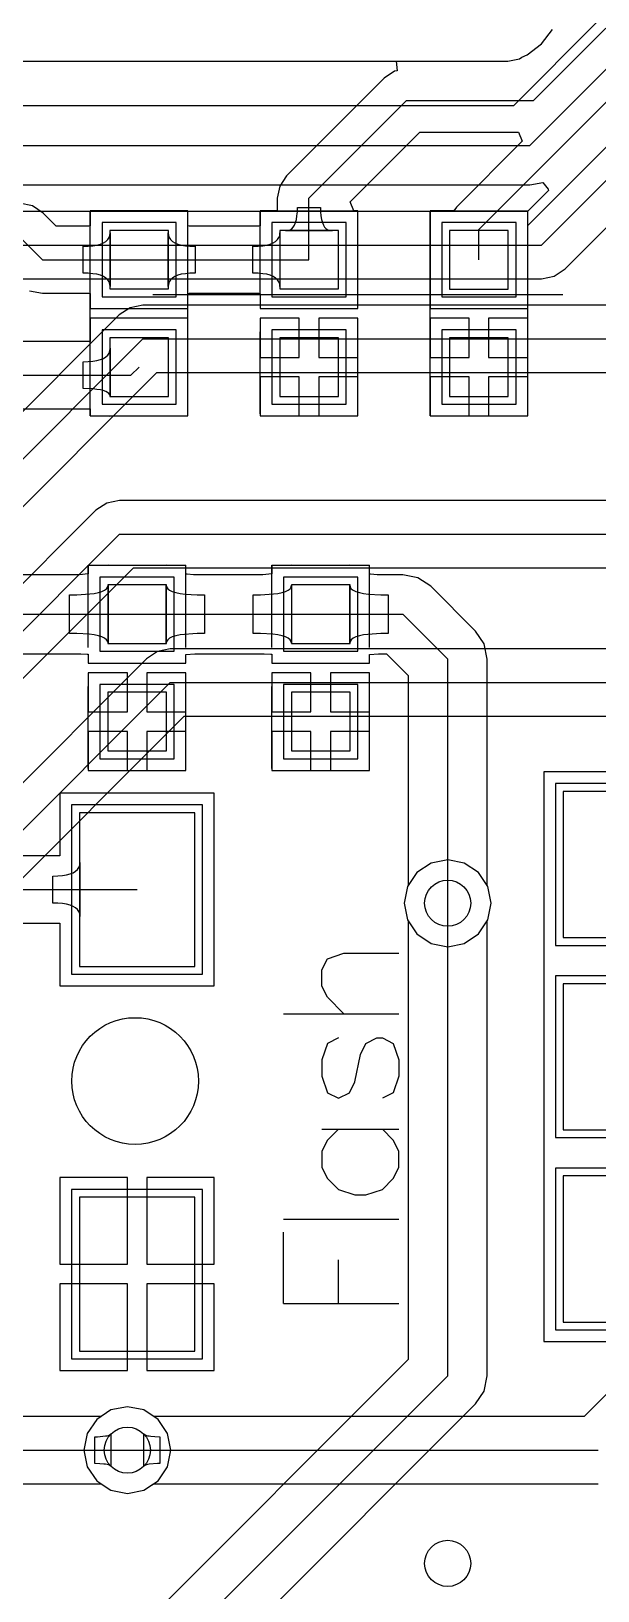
# Model space of a CAD drawing. Header units: millimetres. Extents: x 73 to 121, y 30 to 140.
# Drawn here: x 102.58 to 109.95, y 87.2 to 107.48 of the extents above; entities that cross this region are included whole.
import ezdxf

# ---------------------------------------------------------------- set-up
doc = ezdxf.new("R2010")
doc.units = ezdxf.units.MM
for name, color, linetype in [('BottomLayer', 5, 'Continuous'), ('BottomOverlay', 54, 'Continuous'), ('BottomSolder', 6, 'Continuous'), ('MultiLayer', 9, 'Continuous'), ('TopLayer', 1, 'Continuous'), ('TopOverlay', 2, 'Continuous'), ('TopPaste', 8, 'Continuous'), ('TopSolder', 216, 'Continuous')]:
    doc.layers.add(name, color=color, linetype=linetype)

# ---------------------------------------------------------------- blocks, each defined once
blk = doc.blocks.new('C0603_3')
at = {"layer": 'TopLayer'}
for p, q in [((-0.356, 0.559), (-0.356, -0.203)), ((0.406, 0.559), (-0.356, 0.559)), ((0.406, -0.203), (0.406, 0.559)), ((1.041, 0.559), (1.041, -0.203)), ((1.803, 0.559), (1.041, 0.559)), ((1.803, -0.203), (1.803, 0.559)), ((-0.356, -0.203), (0.406, -0.203)), ((1.041, -0.203), (1.803, -0.203))]:
    blk.add_line(p, q, dxfattribs=at)
at = {"layer": 'TopOverlay'}
for p, q in [((0.457, 0.813), (-0.61, 0.813)), ((-0.61, -0.457), (-0.61, 0.813)), ((2.032, 0.813), (0.965, 0.813)), ((2.057, -0.457), (2.057, 0.813)), ((0.457, -0.457), (-0.61, -0.457)), ((2.032, -0.457), (0.965, -0.457))]:
    blk.add_line(p, q, dxfattribs=at)
at = {"layer": 'TopPaste'}
for p, q in [((-0.356, 0.559), (-0.356, -0.203)), ((0.406, 0.559), (-0.356, 0.559)), ((0.406, -0.203), (0.406, 0.559)), ((1.041, 0.559), (1.041, -0.203)), ((1.803, 0.559), (1.041, 0.559)), ((1.803, -0.203), (1.803, 0.559)), ((-0.356, -0.203), (0.406, -0.203)), ((1.041, -0.203), (1.803, -0.203))]:
    blk.add_line(p, q, dxfattribs=at)
at = {"layer": 'TopSolder'}
for p, q in [((-0.457, 0.66), (-0.457, -0.305)), ((0.508, 0.66), (-0.457, 0.66)), ((0.508, -0.305), (0.508, 0.66)), ((0.94, 0.66), (0.94, -0.305)), ((1.905, 0.66), (0.94, 0.66)), ((1.905, -0.305), (1.905, 0.66)), ((-0.457, -0.305), (0.508, -0.305)), ((0.94, -0.305), (1.905, -0.305))]:
    blk.add_line(p, q, dxfattribs=at)
blk = doc.blocks.new('C0603_4')
at = {"layer": 'TopLayer'}
for p, q in [((-0.356, 0.559), (-0.356, -0.203)), ((0.406, 0.559), (-0.356, 0.559)), ((0.406, -0.203), (0.406, 0.559)), ((1.041, 0.559), (1.041, -0.203)), ((1.803, 0.559), (1.041, 0.559)), ((1.803, -0.203), (1.803, 0.559)), ((-0.356, -0.203), (0.406, -0.203)), ((1.041, -0.203), (1.803, -0.203))]:
    blk.add_line(p, q, dxfattribs=at)
at = {"layer": 'TopOverlay'}
for p, q in [((0.457, 0.813), (-0.61, 0.813)), ((-0.61, -0.457), (-0.61, 0.813)), ((2.032, 0.813), (0.965, 0.813)), ((2.057, -0.457), (2.057, 0.813)), ((0.457, -0.457), (-0.61, -0.457)), ((2.032, -0.457), (0.965, -0.457))]:
    blk.add_line(p, q, dxfattribs=at)
at = {"layer": 'TopPaste'}
for p, q in [((-0.356, 0.559), (-0.356, -0.203)), ((0.406, 0.559), (-0.356, 0.559)), ((0.406, -0.203), (0.406, 0.559)), ((1.041, 0.559), (1.041, -0.203)), ((1.803, 0.559), (1.041, 0.559)), ((1.803, -0.203), (1.803, 0.559)), ((-0.356, -0.203), (0.406, -0.203)), ((1.041, -0.203), (1.803, -0.203))]:
    blk.add_line(p, q, dxfattribs=at)
at = {"layer": 'TopSolder'}
for p, q in [((-0.457, 0.66), (-0.457, -0.305)), ((0.508, 0.66), (-0.457, 0.66)), ((0.508, -0.305), (0.508, 0.66)), ((0.94, 0.66), (0.94, -0.305)), ((1.905, 0.66), (0.94, 0.66)), ((1.905, -0.305), (1.905, 0.66)), ((-0.457, -0.305), (0.508, -0.305)), ((0.94, -0.305), (1.905, -0.305))]:
    blk.add_line(p, q, dxfattribs=at)
blk = doc.blocks.new('C0603_10')
at = {"layer": 'TopLayer'}
for p, q in [((-0.356, 0.559), (-0.356, -0.203)), ((0.406, 0.559), (-0.356, 0.559)), ((0.406, -0.203), (0.406, 0.559)), ((1.041, 0.559), (1.041, -0.203)), ((1.803, 0.559), (1.041, 0.559)), ((1.803, -0.203), (1.803, 0.559)), ((-0.356, -0.203), (0.406, -0.203)), ((1.041, -0.203), (1.803, -0.203))]:
    blk.add_line(p, q, dxfattribs=at)
at = {"layer": 'TopOverlay'}
for p, q in [((0.457, 0.813), (-0.61, 0.813)), ((-0.61, -0.457), (-0.61, 0.813)), ((2.032, 0.813), (0.965, 0.813)), ((2.057, -0.457), (2.057, 0.813)), ((0.457, -0.457), (-0.61, -0.457)), ((2.032, -0.457), (0.965, -0.457))]:
    blk.add_line(p, q, dxfattribs=at)
at = {"layer": 'TopPaste'}
for p, q in [((-0.356, 0.559), (-0.356, -0.203)), ((0.406, 0.559), (-0.356, 0.559)), ((0.406, -0.203), (0.406, 0.559)), ((1.041, 0.559), (1.041, -0.203)), ((1.803, 0.559), (1.041, 0.559)), ((1.803, -0.203), (1.803, 0.559)), ((-0.356, -0.203), (0.406, -0.203)), ((1.041, -0.203), (1.803, -0.203))]:
    blk.add_line(p, q, dxfattribs=at)
at = {"layer": 'TopSolder'}
for p, q in [((-0.457, 0.66), (-0.457, -0.305)), ((0.508, 0.66), (-0.457, 0.66)), ((0.508, -0.305), (0.508, 0.66)), ((0.94, 0.66), (0.94, -0.305)), ((1.905, 0.66), (0.94, 0.66)), ((1.905, -0.305), (1.905, 0.66)), ((-0.457, -0.305), (0.508, -0.305)), ((0.94, -0.305), (1.905, -0.305))]:
    blk.add_line(p, q, dxfattribs=at)
blk = doc.blocks.new('R0603_37')
at = {"layer": 'TopLayer'}
for p, q in [((-1.079, 0.381), (-1.079, -0.381)), ((-0.317, 0.381), (-1.079, 0.381)), ((-0.317, -0.381), (-0.317, 0.381)), ((0.317, 0.381), (0.317, -0.381)), ((1.079, 0.381), (0.317, 0.381)), ((1.079, -0.381), (1.079, 0.381)), ((-1.079, -0.381), (-0.317, -0.381)), ((0.317, -0.381), (1.079, -0.381))]:
    blk.add_line(p, q, dxfattribs=at)
at = {"layer": 'TopOverlay'}
for p, q in [((-1.333, 0.635), (1.333, 0.635)), ((-1.333, 0.635), (-1.333, -0.635)), ((1.333, 0.635), (1.333, -0.635)), ((-1.333, -0.635), (1.333, -0.635))]:
    blk.add_line(p, q, dxfattribs=at)
at = {"layer": 'TopPaste'}
for p, q in [((-1.079, 0.381), (-1.079, -0.381)), ((-0.317, 0.381), (-1.079, 0.381)), ((-0.317, -0.381), (-0.317, 0.381)), ((0.317, 0.381), (0.317, -0.381)), ((1.079, 0.381), (0.317, 0.381)), ((1.079, -0.381), (1.079, 0.381)), ((-1.079, -0.381), (-0.317, -0.381)), ((0.317, -0.381), (1.079, -0.381))]:
    blk.add_line(p, q, dxfattribs=at)
at = {"layer": 'TopSolder'}
for p, q in [((-1.181, 0.483), (-1.181, -0.483)), ((-0.216, 0.483), (-1.181, 0.483)), ((-0.216, -0.483), (-0.216, 0.483)), ((0.216, 0.483), (0.216, -0.483)), ((1.181, 0.483), (0.216, 0.483)), ((1.181, -0.483), (1.181, 0.483)), ((-1.181, -0.483), (-0.216, -0.483)), ((0.216, -0.483), (1.181, -0.483))]:
    blk.add_line(p, q, dxfattribs=at)
blk = doc.blocks.new('R0603_45')
at = {"layer": 'TopLayer'}
for p, q in [((-1.0795, 0.381), (-1.0795, -0.381)), ((-0.3175, 0.381), (-1.0795, 0.381)), ((-0.3175, -0.381), (-0.3175, 0.381)), ((0.3175, 0.381), (0.3175, -0.381)), ((1.0795, 0.381), (0.3175, 0.381)), ((1.0795, -0.381), (1.0795, 0.381)), ((-1.0795, -0.381), (-0.3175, -0.381)), ((0.3175, -0.381), (1.0795, -0.381))]:
    blk.add_line(p, q, dxfattribs=at)
at = {"layer": 'TopOverlay'}
for p, q in [((-1.3335, 0.635), (1.3335, 0.635)), ((-1.3335, 0.635), (-1.3335, -0.635)), ((1.3335, 0.635), (1.3335, -0.635)), ((-1.3335, -0.635), (1.3335, -0.635))]:
    blk.add_line(p, q, dxfattribs=at)
at = {"layer": 'TopPaste'}
for p, q in [((-1.0795, 0.381), (-1.0795, -0.381)), ((-0.3175, 0.381), (-1.0795, 0.381)), ((-0.3175, -0.381), (-0.3175, 0.381)), ((0.3175, 0.381), (0.3175, -0.381)), ((1.0795, 0.381), (0.3175, 0.381)), ((1.0795, -0.381), (1.0795, 0.381)), ((-1.0795, -0.381), (-0.3175, -0.381)), ((0.3175, -0.381), (1.0795, -0.381))]:
    blk.add_line(p, q, dxfattribs=at)
at = {"layer": 'TopSolder'}
for p, q in [((-1.1811, 0.4826), (-1.1811, -0.4826)), ((-0.2159, 0.4826), (-1.1811, 0.4826)), ((-0.2159, -0.4826), (-0.2159, 0.4826)), ((0.2159, 0.4826), (0.2159, -0.4826)), ((1.1811, 0.4826), (0.2159, 0.4826)), ((1.1811, -0.4826), (1.1811, 0.4826)), ((-1.1811, -0.4826), (-0.2159, -0.4826)), ((0.2159, -0.4826), (1.1811, -0.4826))]:
    blk.add_line(p, q, dxfattribs=at)
blk = doc.blocks.new('PL3_64')
at = {"layer": 'BottomLayer'}
for centre in [(0, 0), (5, 0)]:
    blk.add_circle(centre, 0.6, dxfattribs=at)
at = {"layer": 'BottomSolder'}
for centre in [(0, 0), (5, 0)]:
    blk.add_circle(centre, 0.702, dxfattribs=at)
at = {"layer": 'MultiLayer'}
for centre in [(0, 0), (5, 0)]:
    blk.add_circle(centre, 0.6, dxfattribs=at)
at = {"layer": 'TopLayer'}
for p, q in [((-3.9, 1.95), (-3.9, -0.05)), ((-1.9, 1.95), (-3.9, 1.95)), ((-1.9, -0.05), (-1.9, 1.95)), ((6.9, 1.95), (6.9, -0.05)), ((8.9, 1.95), (6.9, 1.95)), ((8.9, -0.05), (8.9, 1.95)), ((-3.9, -0.05), (-1.9, -0.05)), ((6.9, -0.05), (8.9, -0.05)), ((-0.95, -2.55), (-0.95, -5.05)), ((0.95, -2.55), (-0.95, -2.55)), ((0.95, -5.05), (0.95, -2.55)), ((1.55, -2.55), (1.55, -5.05)), ((3.45, -2.55), (1.55, -2.55)), ((3.45, -5.05), (3.45, -2.55)), ((4.05, -2.55), (4.05, -5.05)), ((5.95, -2.55), (4.05, -2.55)), ((5.95, -5.05), (5.95, -2.55)), ((-0.95, -5.05), (0.95, -5.05)), ((1.55, -5.05), (3.45, -5.05)), ((4.05, -5.05), (5.95, -5.05))]:
    blk.add_line(p, q, dxfattribs=at)
for centre in [(0, 0), (5, 0)]:
    blk.add_circle(centre, 0.6, dxfattribs=at)
at = {"layer": 'TopPaste'}
for p, q in [((-3.9, 1.95), (-3.9, -0.05)), ((-1.9, 1.95), (-3.9, 1.95)), ((-1.9, -0.05), (-1.9, 1.95)), ((6.9, 1.95), (6.9, -0.05)), ((8.9, 1.95), (6.9, 1.95)), ((8.9, -0.05), (8.9, 1.95)), ((-3.9, -0.05), (-1.9, -0.05)), ((6.9, -0.05), (8.9, -0.05)), ((-0.95, -2.55), (-0.95, -5.05)), ((0.95, -2.55), (-0.95, -2.55)), ((0.95, -5.05), (0.95, -2.55)), ((1.55, -2.55), (1.55, -5.05)), ((3.45, -2.55), (1.55, -2.55)), ((3.45, -5.05), (3.45, -2.55)), ((4.05, -2.55), (4.05, -5.05)), ((5.95, -2.55), (4.05, -2.55)), ((5.95, -5.05), (5.95, -2.55)), ((-0.95, -5.05), (0.95, -5.05)), ((1.55, -5.05), (3.45, -5.05)), ((4.05, -5.05), (5.95, -5.05))]:
    blk.add_line(p, q, dxfattribs=at)
at = {"layer": 'TopSolder'}
for p, q in [((-4.002, 2.052), (-4.002, -0.152)), ((-1.798, 2.052), (-4.002, 2.052)), ((-1.798, -0.152), (-1.798, 2.052)), ((6.798, 2.052), (6.798, -0.152)), ((9.002, 2.052), (6.798, 2.052)), ((9.002, -0.152), (9.002, 2.052)), ((-4.002, -0.152), (-1.798, -0.152)), ((6.798, -0.152), (9.002, -0.152)), ((-1.052, -2.448), (-1.052, -5.152)), ((1.052, -2.448), (-1.052, -2.448)), ((1.052, -5.152), (1.052, -2.448)), ((1.448, -2.448), (1.448, -5.152)), ((3.552, -2.448), (1.448, -2.448)), ((3.552, -5.152), (3.552, -2.448)), ((3.948, -2.448), (3.948, -5.152)), ((6.052, -2.448), (3.948, -2.448)), ((6.052, -5.152), (6.052, -2.448)), ((-1.052, -5.152), (1.052, -5.152)), ((1.448, -5.152), (3.552, -5.152)), ((3.948, -5.152), (6.052, -5.152))]:
    blk.add_line(p, q, dxfattribs=at)
for centre in [(0, 0), (5, 0)]:
    blk.add_circle(centre, 0.702, dxfattribs=at)
blk = doc.blocks.new('18650____________B_71')
at = {"layer": 'BottomOverlay'}
blk.add_line((22.329, 34.379), (22.329, 29.048), dxfattribs=at)
blk = doc.blocks.new('_______74')
at = {"layer": 'TopLayer'}
for p, q in [((-0.699, 3.438), (-0.699, 1.438)), ((0.801, 3.438), (-0.699, 3.438)), ((0.801, 1.438), (0.801, 3.438)), ((-0.699, 1.438), (0.801, 1.438)), ((-0.699, -1.562), (-0.699, -3.562)), ((0.801, -1.562), (-0.699, -1.562)), ((0.801, -3.562), (0.801, -1.562)), ((-0.699, -3.562), (0.801, -3.562))]:
    blk.add_line(p, q, dxfattribs=at)
at = {"layer": 'TopOverlay'}
blk.add_circle((0.025, -0.051), 0.824, dxfattribs=at)
at = {"layer": 'TopPaste'}
for p, q in [((-0.699, 3.438), (-0.699, 1.438)), ((0.801, 3.438), (-0.699, 3.438)), ((0.801, 1.438), (0.801, 3.438)), ((-0.699, 1.438), (0.801, 1.438)), ((-0.699, -1.562), (-0.699, -3.562)), ((0.801, -1.562), (-0.699, -1.562)), ((0.801, -3.562), (0.801, -1.562)), ((-0.699, -3.562), (0.801, -3.562))]:
    blk.add_line(p, q, dxfattribs=at)
at = {"layer": 'TopSolder'}
for p, q in [((-0.801, 3.54), (-0.801, 1.337)), ((0.902, 3.54), (-0.801, 3.54)), ((0.902, 1.337), (0.902, 3.54)), ((-0.801, 1.337), (0.902, 1.337)), ((-0.801, -1.46), (-0.801, -3.663)), ((0.902, -1.46), (-0.801, -1.46)), ((0.902, -3.663), (0.902, -1.46)), ((-0.801, -3.663), (0.902, -3.663))]:
    blk.add_line(p, q, dxfattribs=at)

msp = doc.modelspace()

# ---------------------------------------------------------------- linework, layer by layer
at = {"layer": 'BottomLayer'}
for p, q in [((109.951, 107.604), (108.855, 106.508)), ((109.22, 107.315), (109.363, 107.501)), ((109.034, 107.172), (109.22, 107.315)), ((109.068, 105.994), (110.465, 107.391)), ((85.744, 107.092), (108.785, 107.092)), ((108.785, 107.092), (108.934, 107.122)), ((108.934, 107.122), (108.965, 107.143)), ((108.965, 107.143), (109.034, 107.172)), ((109.22, 104.699), (111.76, 107.239)), ((109.529, 104.39), (112.069, 106.93)), ((108.855, 106.508), (94.488, 106.508)), ((94.259, 105.994), (109.068, 105.994)), ((94.488, 105.48), (109.068, 105.48)), ((109.068, 105.48), (109.237, 105.514)), ((109.237, 105.514), (109.306, 105.424)), ((109.312, 105.409), (109.039, 105.136)), ((109.306, 105.424), (109.312, 105.409)), ((109.039, 105.136), (98.755, 105.136)), ((98.755, 104.699), (109.22, 104.699)), ((98.936, 104.261), (109.22, 104.261)), ((109.22, 104.261), (109.387, 104.295)), ((109.387, 104.295), (109.529, 104.39)), ((103.871, 103.884), (103.729, 103.789)), ((104.038, 103.917), (103.871, 103.884)), ((110.08, 103.917), (104.038, 103.917)), ((103.729, 103.789), (90.751, 90.811)), ((90.932, 90.373), (104.038, 103.48)), ((104.038, 103.48), (110.261, 103.48)), ((91.241, 90.064), (104.22, 103.042)), ((104.22, 103.042), (110.261, 103.042)), ((103.424, 101.249), (86.076, 83.901)), ((103.566, 101.344), (103.424, 101.249)), ((103.734, 101.377), (103.566, 101.344)), ((111.227, 101.377), (103.734, 101.377)), ((86.385, 83.591), (103.734, 100.94)), ((103.734, 100.94), (111.227, 100.94)), ((86.823, 83.41), (103.915, 100.502)), ((103.915, 100.502), (111.045, 100.502)), ((104.227, 99.413), (104.085, 99.318)), ((104.394, 99.447), (104.227, 99.413)), ((110.357, 99.447), (104.394, 99.447)), ((104.085, 99.318), (88.032, 83.266)), ((88.341, 82.956), (104.394, 99.009)), ((104.394, 99.009), (110.719, 99.009)), ((88.779, 82.775), (104.575, 98.572)), ((104.575, 98.572), (110.375, 98.572)), ((107.785, 96.661), (107.601, 96.538)), ((108.001, 96.704), (107.785, 96.661)), ((108.217, 96.661), (108.001, 96.704)), ((108.4, 96.538), (108.217, 96.661)), ((107.479, 96.355), (107.436, 96.139)), ((107.601, 96.538), (107.479, 96.355)), ((108.523, 96.355), (108.4, 96.538)), ((108.566, 96.139), (108.523, 96.355)), ((107.436, 96.139), (107.479, 95.923)), ((108.001, 89.992), (108.001, 96.139)), ((108.523, 95.923), (108.566, 96.139)), ((107.479, 95.923), (107.487, 95.911)), ((107.487, 95.911), (107.487, 90.205)), ((108.515, 95.911), (108.523, 95.923)), ((108.515, 89.992), (108.515, 95.911)), ((107.487, 90.205), (102.786, 85.504)), ((103.149, 85.141), (108.001, 89.992)), ((108.476, 89.796), (108.515, 89.992)), ((108.364, 89.629), (108.476, 89.796)), ((103.474, 89.464), (95.961, 89.464)), ((103.495, 89.466), (103.474, 89.464)), ((103.619, 89.549), (103.495, 89.466)), ((103.835, 89.592), (103.619, 89.549)), ((103.663, 84.928), (108.364, 89.629)), ((104.051, 89.549), (103.835, 89.592)), ((104.235, 89.426), (104.051, 89.549)), ((104.357, 89.243), (104.235, 89.426)), ((104.4, 89.027), (104.357, 89.243)), ((103.412, 88.852), (103.412, 89.202)), ((103.412, 89.202), (103.445, 89.202)), ((103.445, 89.202), (103.551, 89.211)), ((103.551, 89.211), (103.571, 89.215)), ((103.571, 89.215), (103.588, 89.219)), ((103.588, 89.219), (103.602, 89.224)), ((103.602, 89.224), (103.613, 89.23)), ((103.613, 89.23), (103.621, 89.237)), ((103.621, 89.237), (103.621, 88.817)), ((95.961, 89.027), (103.835, 89.027)), ((103.476, 88.851), (103.412, 88.852)), ((103.529, 88.846), (103.476, 88.851)), ((103.551, 88.843), (103.529, 88.846)), ((103.571, 88.839), (103.551, 88.843)), ((103.588, 88.835), (103.571, 88.839)), ((104.357, 88.811), (104.4, 89.027)), ((103.602, 88.83), (103.588, 88.835)), ((103.613, 88.824), (103.602, 88.83)), ((103.621, 88.817), (103.613, 88.824)), ((104.235, 88.628), (104.357, 88.811)), ((96.142, 88.59), (103.491, 88.59)), ((103.491, 88.59), (103.493, 88.589)), ((103.493, 88.589), (103.619, 88.505)), ((103.619, 88.505), (103.835, 88.462)), ((103.835, 88.462), (104.051, 88.505)), ((104.051, 88.505), (104.235, 88.628))]:
    msp.add_line(p, q, dxfattribs=at)
for centre in [(108.001, 96.139), (103.835, 89.027), (108.001, 87.554)]:
    msp.add_circle(centre, 0.3, dxfattribs=at)
at = {"layer": 'MultiLayer'}
for centre in [(108.001, 96.139), (103.835, 89.027), (108.001, 87.554)]:
    msp.add_circle(centre, 0.3, dxfattribs=at)
at = {"layer": 'TopLayer'}
for p, q in [((109.118, 106.578), (110.058, 107.518)), ((108.407, 104.902), (110.922, 107.417)), ((85.744, 107.092), (107.329, 107.092)), ((107.329, 107.092), (107.342, 106.965)), ((109.042, 104.954), (111.196, 107.108)), ((107.31, 106.959), (107.176, 106.87)), ((107.342, 106.965), (107.31, 106.959)), ((107.176, 106.87), (105.906, 105.6)), ((106.197, 105.308), (107.467, 106.578)), ((107.467, 106.578), (109.118, 106.578)), ((106.732, 105.261), (107.638, 106.166)), ((107.638, 106.166), (108.923, 106.166)), ((108.923, 106.166), (108.972, 106.049)), ((108.972, 106.049), (108.116, 105.193)), ((105.906, 105.6), (105.817, 105.466)), ((105.817, 105.466), (105.785, 105.308)), ((105.785, 105.308), (105.785, 105.143)), ((106.197, 104.508), (106.197, 105.308)), ((102.6, 105.21), (102.432, 105.244)), ((102.742, 105.115), (102.6, 105.21)), ((102.911, 104.946), (102.742, 105.115)), ((104.623, 105.143), (103.353, 105.143)), ((103.353, 105.143), (103.353, 104.947)), ((104.623, 104.947), (104.623, 105.143)), ((105.785, 105.143), (105.562, 105.143)), ((105.562, 105.143), (105.562, 104.947)), ((106.034, 105.032), (106.041, 105.077)), ((106.041, 105.077), (106.046, 105.129)), ((106.046, 105.129), (106.047, 105.186)), ((106.047, 105.186), (106.347, 105.186)), ((106.347, 105.186), (106.349, 105.129)), ((106.349, 105.129), (106.353, 105.077)), ((106.353, 105.077), (106.361, 105.032)), ((106.781, 105.143), (106.732, 105.261)), ((106.832, 105.143), (106.781, 105.143)), ((106.832, 103.873), (106.832, 105.143)), ((108.083, 105.143), (107.772, 105.143)), ((107.772, 105.143), (107.772, 103.873)), ((108.116, 105.193), (108.083, 105.143)), ((103.335, 104.946), (102.911, 104.946)), ((103.353, 104.947), (103.335, 104.946)), ((104.641, 104.946), (104.623, 104.947)), ((105.544, 104.946), (104.641, 104.946)), ((105.562, 104.947), (105.544, 104.946)), ((105.897, 104.883), (105.926, 104.886)), ((106.497, 104.883), (105.897, 104.883)), ((105.926, 104.886), (105.951, 104.895)), ((105.951, 104.895), (105.974, 104.91)), ((105.974, 104.91), (105.993, 104.932)), ((105.993, 104.932), (106.01, 104.959)), ((106.01, 104.959), (106.023, 104.992)), ((106.023, 104.992), (106.034, 105.032)), ((106.361, 105.032), (106.371, 104.992)), ((106.371, 104.992), (106.385, 104.959)), ((106.385, 104.959), (106.401, 104.932)), ((106.401, 104.932), (106.421, 104.91)), ((106.421, 104.91), (106.443, 104.895)), ((106.443, 104.895), (106.469, 104.886)), ((106.469, 104.886), (106.497, 104.883)), ((108.407, 104.508), (108.407, 104.902)), ((109.042, 103.873), (109.042, 104.954)), ((102.432, 104.806), (102.73, 104.508)), ((103.26, 104.683), (103.327, 104.685)), ((103.26, 104.333), (103.26, 104.683)), ((103.327, 104.685), (103.387, 104.69)), ((103.387, 104.69), (103.44, 104.699)), ((103.44, 104.699), (103.486, 104.711)), ((103.486, 104.711), (103.524, 104.727)), ((103.524, 104.727), (103.556, 104.746)), ((103.556, 104.746), (103.581, 104.769)), ((103.581, 104.769), (103.599, 104.795)), ((103.599, 104.795), (103.609, 104.825)), ((103.609, 104.825), (103.613, 104.858)), ((103.613, 104.858), (103.613, 104.158)), ((104.366, 104.158), (104.366, 104.858)), ((104.366, 104.858), (104.369, 104.825)), ((104.369, 104.825), (104.38, 104.795)), ((104.38, 104.795), (104.397, 104.769)), ((104.397, 104.769), (104.422, 104.746)), ((104.422, 104.746), (104.453, 104.727)), ((104.453, 104.727), (104.492, 104.711)), ((104.492, 104.711), (104.537, 104.699)), ((104.537, 104.699), (104.59, 104.69)), ((104.59, 104.69), (104.649, 104.685)), ((104.649, 104.685), (104.716, 104.683)), ((104.716, 104.683), (104.716, 104.333)), ((105.469, 104.683), (105.536, 104.685)), ((105.469, 104.333), (105.469, 104.683)), ((105.536, 104.685), (105.595, 104.69)), ((105.595, 104.69), (105.648, 104.699)), ((105.648, 104.699), (105.693, 104.711)), ((105.693, 104.711), (105.732, 104.727)), ((105.732, 104.727), (105.763, 104.746)), ((105.763, 104.746), (105.788, 104.769)), ((105.788, 104.769), (105.805, 104.795)), ((105.805, 104.795), (105.816, 104.825)), ((105.816, 104.825), (105.819, 104.858)), ((105.819, 104.858), (105.819, 104.158)), ((102.73, 104.508), (106.197, 104.508)), ((103.327, 104.332), (103.26, 104.333)), ((103.387, 104.326), (103.327, 104.332)), ((103.44, 104.318), (103.387, 104.326)), ((103.486, 104.305), (103.44, 104.318)), ((103.524, 104.29), (103.486, 104.305)), ((103.556, 104.27), (103.524, 104.29)), ((103.581, 104.248), (103.556, 104.27)), ((104.422, 104.27), (104.397, 104.248)), ((104.453, 104.29), (104.422, 104.27)), ((104.492, 104.305), (104.453, 104.29)), ((104.537, 104.318), (104.492, 104.305)), ((104.59, 104.326), (104.537, 104.318)), ((104.649, 104.332), (104.59, 104.326)), ((104.716, 104.333), (104.649, 104.332)), ((105.536, 104.332), (105.469, 104.333)), ((105.595, 104.326), (105.536, 104.332)), ((105.648, 104.318), (105.595, 104.326)), ((105.693, 104.305), (105.648, 104.318)), ((105.732, 104.29), (105.693, 104.305)), ((105.763, 104.27), (105.732, 104.29)), ((105.788, 104.248), (105.763, 104.27)), ((102.563, 104.104), (102.73, 104.071)), ((102.73, 104.071), (103.335, 104.071)), ((103.335, 104.071), (103.353, 104.069)), ((103.353, 104.069), (103.353, 103.873)), ((103.599, 104.221), (103.581, 104.248)), ((103.609, 104.192), (103.599, 104.221)), ((103.613, 104.158), (103.609, 104.192)), ((104.369, 104.192), (104.366, 104.158)), ((104.38, 104.221), (104.369, 104.192)), ((104.397, 104.248), (104.38, 104.221)), ((104.623, 104.069), (104.641, 104.071)), ((104.623, 103.873), (104.623, 104.069)), ((104.641, 104.071), (105.544, 104.071)), ((105.544, 104.071), (105.562, 104.069)), ((105.562, 104.069), (105.562, 103.873)), ((105.805, 104.221), (105.788, 104.248)), ((105.816, 104.192), (105.805, 104.221)), ((105.819, 104.158), (105.816, 104.192)), ((103.353, 103.873), (104.623, 103.873)), ((105.562, 103.873), (106.832, 103.873)), ((107.772, 103.873), (109.042, 103.873)), ((104.623, 103.746), (103.353, 103.746)), ((103.353, 103.746), (103.353, 103.445)), ((104.623, 102.476), (104.623, 103.746)), ((106.07, 103.746), (105.562, 103.746)), ((105.562, 103.746), (105.562, 103.238)), ((106.07, 103.238), (106.07, 103.746)), ((106.832, 103.746), (106.324, 103.746)), ((106.324, 103.746), (106.324, 103.238)), ((106.832, 103.238), (106.832, 103.746)), ((108.28, 103.746), (107.772, 103.746)), ((107.772, 103.746), (107.772, 103.238)), ((108.28, 103.238), (108.28, 103.746)), ((109.042, 103.746), (108.534, 103.746)), ((108.534, 103.746), (108.534, 103.238)), ((109.042, 103.238), (109.042, 103.746)), ((103.334, 103.444), (102.169, 103.444)), ((103.353, 103.445), (103.334, 103.444)), ((103.524, 103.225), (103.556, 103.244)), ((103.556, 103.244), (103.581, 103.267)), ((103.581, 103.267), (103.598, 103.293)), ((103.598, 103.293), (103.609, 103.323)), ((103.609, 103.323), (103.613, 103.356)), ((103.613, 103.356), (103.61, 102.733)), ((105.562, 103.238), (106.07, 103.238)), ((106.324, 103.238), (106.832, 103.238)), ((107.772, 103.238), (108.28, 103.238)), ((108.534, 103.238), (109.042, 103.238)), ((103.26, 103.181), (103.327, 103.183)), ((103.26, 102.831), (103.26, 103.181)), ((103.327, 103.183), (103.386, 103.188)), ((103.386, 103.188), (103.439, 103.197)), ((103.439, 103.197), (103.485, 103.209)), ((103.485, 103.209), (103.524, 103.225)), ((103.882, 103.006), (103.988, 103.111)), ((101.089, 103.006), (103.882, 103.006)), ((103.386, 102.827), (103.26, 102.831)), ((106.07, 102.984), (105.562, 102.984)), ((105.562, 102.984), (105.562, 102.476)), ((106.07, 102.476), (106.07, 102.984)), ((106.832, 102.984), (106.324, 102.984)), ((106.324, 102.984), (106.324, 102.476)), ((106.832, 102.476), (106.832, 102.984)), ((108.28, 102.984), (107.772, 102.984)), ((107.772, 102.984), (107.772, 102.476)), ((108.28, 102.476), (108.28, 102.984)), ((109.042, 102.984), (108.534, 102.984)), ((108.534, 102.984), (108.534, 102.476)), ((109.042, 102.476), (109.042, 102.984)), ((103.438, 102.822), (103.386, 102.827)), ((103.484, 102.816), (103.438, 102.822)), ((103.522, 102.807), (103.484, 102.816)), ((103.554, 102.796), (103.522, 102.807)), ((103.578, 102.783), (103.554, 102.796)), ((103.596, 102.769), (103.578, 102.783)), ((103.606, 102.752), (103.596, 102.769)), ((103.61, 102.733), (103.606, 102.752)), ((102.061, 102.569), (103.353, 102.569)), ((103.353, 102.569), (103.353, 102.476)), ((103.353, 102.476), (103.599, 102.476)), ((103.599, 102.476), (103.608, 102.474)), ((103.608, 102.474), (103.618, 102.476)), ((103.618, 102.476), (104.623, 102.476)), ((105.562, 102.476), (106.07, 102.476)), ((106.324, 102.476), (106.832, 102.476)), ((107.772, 102.476), (108.28, 102.476)), ((108.534, 102.476), (109.042, 102.476)), ((103.211, 100.412), (102.309, 100.412)), ((103.327, 100.422), (103.211, 100.412)), ((103.575, 100.533), (103.327, 100.533)), ((103.327, 100.533), (103.327, 100.422)), ((103.584, 100.535), (103.575, 100.533)), ((103.594, 100.533), (103.584, 100.535)), ((104.33, 100.533), (103.594, 100.533)), ((104.34, 100.535), (104.33, 100.533)), ((104.35, 100.533), (104.34, 100.535)), ((104.597, 100.533), (104.35, 100.533)), ((104.597, 100.419), (104.597, 100.533)), ((104.611, 100.418), (104.597, 100.419)), ((104.697, 100.412), (104.611, 100.418)), ((105.598, 100.412), (104.697, 100.412)), ((105.715, 100.422), (105.598, 100.412)), ((105.962, 100.533), (105.715, 100.533)), ((105.715, 100.533), (105.715, 100.422)), ((105.972, 100.535), (105.962, 100.533)), ((105.982, 100.533), (105.972, 100.535)), ((106.718, 100.533), (105.982, 100.533)), ((106.728, 100.535), (106.718, 100.533)), ((106.737, 100.533), (106.728, 100.535)), ((106.985, 100.533), (106.737, 100.533)), ((106.985, 100.419), (106.985, 100.533)), ((106.999, 100.418), (106.985, 100.419)), ((107.084, 100.412), (106.999, 100.418)), ((107.417, 100.412), (107.084, 100.412)), ((107.613, 100.373), (107.417, 100.412)), ((103.459, 100.18), (103.504, 100.194)), ((103.504, 100.194), (103.539, 100.211)), ((103.539, 100.211), (103.564, 100.23)), ((103.564, 100.23), (103.579, 100.252)), ((103.579, 100.252), (103.584, 100.276)), ((103.584, 100.276), (103.584, 99.52)), ((104.34, 99.52), (104.34, 100.276)), ((104.34, 100.276), (104.345, 100.252)), ((104.345, 100.252), (104.36, 100.23)), ((104.36, 100.23), (104.385, 100.211)), ((104.385, 100.211), (104.42, 100.194)), ((104.42, 100.194), (104.465, 100.18)), ((105.847, 100.18), (105.892, 100.194)), ((105.892, 100.194), (105.927, 100.211)), ((105.927, 100.211), (105.952, 100.23)), ((105.952, 100.23), (105.967, 100.252)), ((105.967, 100.252), (105.972, 100.276)), ((105.972, 100.276), (105.972, 99.52)), ((106.728, 99.52), (106.728, 100.276)), ((106.728, 100.276), (106.733, 100.252)), ((106.733, 100.252), (106.748, 100.23)), ((106.748, 100.23), (106.773, 100.211)), ((106.773, 100.211), (106.808, 100.194)), ((106.808, 100.194), (106.853, 100.18)), ((107.78, 100.262), (107.613, 100.373)), ((108.364, 99.677), (107.78, 100.262)), ((103.084, 100.148), (103.179, 100.149)), ((103.084, 99.648), (103.084, 100.148)), ((103.179, 100.149), (103.404, 100.169)), ((103.404, 100.169), (103.459, 100.18)), ((104.465, 100.18), (104.52, 100.169)), ((104.52, 100.169), (104.585, 100.16)), ((104.585, 100.16), (104.745, 100.149)), ((104.745, 100.149), (104.84, 100.148)), ((104.84, 100.148), (104.84, 99.648)), ((105.472, 100.148), (105.567, 100.149)), ((105.472, 99.648), (105.472, 100.148)), ((105.567, 100.149), (105.792, 100.169)), ((105.792, 100.169), (105.847, 100.18)), ((106.853, 100.18), (106.908, 100.169)), ((106.908, 100.169), (106.973, 100.16)), ((106.973, 100.16), (107.133, 100.149)), ((107.133, 100.149), (107.228, 100.148)), ((107.228, 100.148), (107.228, 99.648)), ((101.575, 99.898), (103.962, 99.898)), ((103.962, 99.898), (106.35, 99.898)), ((106.35, 99.898), (107.417, 99.898)), ((107.417, 99.898), (108.001, 99.314)), ((103.179, 99.647), (103.084, 99.648)), ((103.339, 99.637), (103.179, 99.647)), ((103.404, 99.628), (103.339, 99.637)), ((103.459, 99.616), (103.404, 99.628)), ((103.504, 99.602), (103.459, 99.616)), ((103.539, 99.585), (103.504, 99.602)), ((103.564, 99.566), (103.539, 99.585)), ((104.385, 99.585), (104.36, 99.566)), ((104.42, 99.602), (104.385, 99.585)), ((104.465, 99.616), (104.42, 99.602)), ((104.52, 99.628), (104.465, 99.616)), ((104.745, 99.647), (104.52, 99.628)), ((104.84, 99.648), (104.745, 99.647)), ((105.567, 99.647), (105.472, 99.648)), ((105.727, 99.637), (105.567, 99.647)), ((105.792, 99.628), (105.727, 99.637)), ((105.847, 99.616), (105.792, 99.628)), ((105.892, 99.602), (105.847, 99.616)), ((105.927, 99.585), (105.892, 99.602)), ((105.952, 99.566), (105.927, 99.585)), ((106.773, 99.585), (106.748, 99.566)), ((106.808, 99.602), (106.773, 99.585)), ((106.853, 99.616), (106.808, 99.602)), ((106.908, 99.628), (106.853, 99.616)), ((107.133, 99.647), (106.908, 99.628)), ((107.228, 99.648), (107.133, 99.647)), ((108.476, 99.511), (108.364, 99.677)), ((102.326, 99.384), (103.228, 99.384)), ((103.228, 99.384), (103.313, 99.379)), ((103.579, 99.545), (103.564, 99.566)), ((103.584, 99.52), (103.579, 99.545)), ((104.345, 99.545), (104.34, 99.52)), ((104.36, 99.566), (104.345, 99.545)), ((104.597, 99.374), (104.714, 99.384)), ((104.714, 99.384), (105.615, 99.384)), ((105.615, 99.384), (105.701, 99.379)), ((105.967, 99.545), (105.952, 99.566)), ((105.972, 99.52), (105.967, 99.545)), ((106.733, 99.545), (106.728, 99.52)), ((106.748, 99.566), (106.733, 99.545)), ((106.985, 99.374), (107.101, 99.384)), ((107.101, 99.384), (107.204, 99.384)), ((107.204, 99.384), (107.487, 99.101)), ((108.515, 99.314), (108.476, 99.511)), ((103.313, 99.379), (103.327, 99.377)), ((103.327, 99.377), (103.327, 99.263)), ((103.327, 99.263), (103.575, 99.263)), ((103.575, 99.263), (103.584, 99.261)), ((103.584, 99.261), (103.594, 99.263)), ((103.594, 99.263), (104.33, 99.263)), ((104.33, 99.263), (104.34, 99.261)), ((104.34, 99.261), (104.35, 99.263)), ((104.35, 99.263), (104.597, 99.263)), ((104.597, 99.263), (104.597, 99.374)), ((105.701, 99.379), (105.715, 99.377)), ((105.715, 99.377), (105.715, 99.263)), ((105.715, 99.263), (105.962, 99.263)), ((105.962, 99.263), (105.972, 99.261)), ((105.972, 99.261), (105.982, 99.263)), ((105.982, 99.263), (106.718, 99.263)), ((106.718, 99.263), (106.728, 99.261)), ((106.728, 99.261), (106.737, 99.263)), ((106.737, 99.263), (106.985, 99.263)), ((106.985, 99.263), (106.985, 99.374)), ((108.001, 96.139), (108.001, 99.314)), ((108.515, 96.367), (108.515, 99.314)), ((103.835, 99.136), (103.327, 99.136)), ((103.327, 99.136), (103.327, 98.628)), ((103.835, 98.628), (103.835, 99.136)), ((104.597, 99.136), (104.089, 99.136)), ((104.089, 99.136), (104.089, 98.628)), ((104.597, 98.628), (104.597, 99.136)), ((106.223, 99.136), (105.715, 99.136)), ((105.715, 99.136), (105.715, 98.628)), ((106.223, 98.628), (106.223, 99.136)), ((106.985, 99.136), (106.477, 99.136)), ((106.477, 99.136), (106.477, 98.628)), ((106.985, 98.628), (106.985, 99.136)), ((107.487, 99.101), (107.487, 96.367)), ((103.327, 98.628), (103.835, 98.628)), ((104.089, 98.628), (104.597, 98.628)), ((105.715, 98.628), (106.223, 98.628)), ((106.477, 98.628), (106.985, 98.628)), ((103.835, 98.374), (103.327, 98.374)), ((103.327, 98.374), (103.327, 97.866)), ((103.835, 97.866), (103.835, 98.374)), ((104.597, 98.374), (104.089, 98.374)), ((104.089, 98.374), (104.089, 97.866)), ((104.597, 97.866), (104.597, 98.374)), ((106.223, 98.374), (105.715, 98.374)), ((105.715, 98.374), (105.715, 97.866)), ((106.223, 97.866), (106.223, 98.374)), ((106.985, 98.374), (106.477, 98.374)), ((106.477, 98.374), (106.477, 97.866)), ((106.985, 97.866), (106.985, 98.374)), ((103.327, 97.866), (103.835, 97.866)), ((104.089, 97.866), (104.597, 97.866)), ((105.715, 97.866), (106.223, 97.866)), ((106.477, 97.866), (106.985, 97.866)), ((110.28, 97.847), (109.25, 97.847)), ((109.25, 97.847), (109.25, 95.474)), ((104.966, 97.571), (102.958, 97.571)), ((102.958, 97.571), (102.958, 96.756)), ((104.966, 95.063), (104.966, 97.571)), ((102.94, 96.754), (100.625, 96.754)), ((102.958, 96.756), (102.94, 96.754)), ((103.13, 96.536), (103.162, 96.555)), ((103.162, 96.555), (103.187, 96.578)), ((103.187, 96.578), (103.204, 96.604)), ((103.204, 96.604), (103.215, 96.634)), ((103.215, 96.634), (103.218, 96.667)), ((103.218, 96.667), (103.218, 95.967)), ((102.865, 96.492), (102.932, 96.494)), ((102.865, 96.142), (102.865, 96.492)), ((102.932, 96.494), (102.992, 96.499)), ((102.992, 96.499), (103.045, 96.508)), ((103.045, 96.508), (103.091, 96.52)), ((103.091, 96.52), (103.13, 96.536)), ((107.479, 96.355), (107.436, 96.139)), ((107.487, 96.367), (107.479, 96.355)), ((108.523, 96.355), (108.515, 96.367)), ((108.566, 96.139), (108.523, 96.355)), ((100.444, 96.317), (103.962, 96.317)), ((102.932, 96.14), (102.865, 96.142)), ((102.992, 96.135), (102.932, 96.14)), ((107.436, 96.139), (107.479, 95.923)), ((108.523, 95.923), (108.566, 96.139)), ((103.045, 96.126), (102.992, 96.135)), ((103.091, 96.114), (103.045, 96.126)), ((103.13, 96.098), (103.091, 96.114)), ((103.162, 96.079), (103.13, 96.098)), ((103.187, 96.056), (103.162, 96.079)), ((103.204, 96.03), (103.187, 96.056)), ((103.215, 96), (103.204, 96.03)), ((103.218, 95.967), (103.215, 96)), ((100.444, 95.879), (102.94, 95.879)), ((102.94, 95.879), (102.958, 95.878)), ((102.958, 95.878), (102.958, 95.063)), ((107.479, 95.923), (107.601, 95.74)), ((107.601, 95.74), (107.785, 95.617)), ((108.217, 95.617), (108.4, 95.74)), ((108.4, 95.74), (108.523, 95.923)), ((107.785, 95.617), (108.001, 95.574)), ((108.001, 95.574), (108.217, 95.617)), ((109.25, 95.474), (109.25, 95.439)), ((109.25, 95.439), (109.25, 95.347)), ((109.25, 95.347), (109.25, 95.312)), ((109.25, 95.312), (109.25, 92.974)), ((102.958, 95.063), (104.966, 95.063)), ((109.25, 92.974), (109.25, 92.939)), ((109.25, 92.939), (109.25, 92.847)), ((109.25, 92.847), (109.25, 92.812)), ((109.25, 92.812), (109.25, 90.439)), ((103.835, 92.571), (102.958, 92.571)), ((102.958, 92.571), (102.958, 91.444)), ((103.835, 91.444), (103.835, 92.571)), ((104.966, 92.571), (104.089, 92.571)), ((104.089, 92.571), (104.089, 91.444)), ((104.966, 91.444), (104.966, 92.571)), ((102.958, 91.444), (103.835, 91.444)), ((104.089, 91.444), (104.966, 91.444)), ((103.835, 91.19), (102.958, 91.19)), ((102.958, 91.19), (102.958, 90.063)), ((103.835, 90.063), (103.835, 91.19)), ((104.966, 91.19), (104.089, 91.19)), ((104.089, 91.19), (104.089, 90.063)), ((104.966, 90.063), (104.966, 91.19)), ((109.25, 90.439), (110.315, 90.439)), ((102.958, 90.063), (103.835, 90.063)), ((104.089, 90.063), (104.966, 90.063)), ((110.317, 90.006), (109.775, 89.464)), ((103.619, 89.549), (103.436, 89.426)), ((103.835, 89.592), (103.619, 89.549)), ((104.051, 89.549), (103.835, 89.592)), ((104.178, 89.465), (104.051, 89.549)), ((104.179, 89.464), (104.178, 89.465)), ((109.775, 89.464), (104.179, 89.464)), ((103.313, 89.243), (103.27, 89.027)), ((103.436, 89.426), (103.313, 89.243)), ((104.049, 88.817), (104.049, 89.237)), ((104.049, 89.237), (104.058, 89.23)), ((104.058, 89.23), (104.069, 89.224)), ((104.069, 89.224), (104.083, 89.219)), ((104.083, 89.219), (104.099, 89.215)), ((104.099, 89.215), (104.119, 89.211)), ((104.119, 89.211), (104.141, 89.208)), ((104.141, 89.208), (104.194, 89.203)), ((104.194, 89.203), (104.259, 89.202)), ((104.259, 89.202), (104.259, 88.852)), ((103.27, 89.027), (103.313, 88.811)), ((103.835, 89.027), (109.957, 89.027)), ((104.099, 88.839), (104.083, 88.835)), ((104.119, 88.843), (104.099, 88.839)), ((104.225, 88.852), (104.119, 88.843)), ((104.259, 88.852), (104.225, 88.852)), ((103.313, 88.811), (103.436, 88.628)), ((104.058, 88.824), (104.049, 88.817)), ((104.069, 88.83), (104.058, 88.824)), ((104.083, 88.835), (104.069, 88.83)), ((103.436, 88.628), (103.619, 88.505)), ((103.619, 88.505), (103.835, 88.462)), ((103.835, 88.462), (104.051, 88.505)), ((104.051, 88.505), (104.175, 88.588)), ((104.175, 88.588), (104.197, 88.59)), ((104.197, 88.59), (109.957, 88.59))]:
    msp.add_line(p, q, dxfattribs=at)
for centre in [(108.001, 96.139), (103.835, 89.027), (108.001, 87.554)]:
    msp.add_circle(centre, 0.3, dxfattribs=at)
at = {"layer": 'TopOverlay'}
for p, q in [((106.366, 95.274), (106.437, 95.417)), ((106.437, 95.417), (106.652, 95.488)), ((106.652, 95.488), (107.366, 95.488)), ((106.366, 95.06), (106.366, 95.274)), ((106.437, 94.917), (106.366, 95.06)), ((106.652, 94.703), (106.437, 94.917)), ((105.866, 94.703), (107.366, 94.703)), ((106.437, 94.317), (106.366, 94.103)), ((106.58, 94.388), (106.437, 94.317)), ((106.866, 94.174), (106.937, 94.317)), ((106.937, 94.317), (107.08, 94.388)), ((107.08, 94.388), (107.152, 94.388)), ((107.152, 94.388), (107.294, 94.317)), ((107.294, 94.317), (107.366, 94.103)), ((106.794, 93.817), (106.866, 94.174)), ((106.366, 94.103), (106.366, 93.889)), ((107.366, 94.103), (107.366, 93.889)), ((106.366, 93.889), (106.437, 93.674)), ((106.723, 93.674), (106.794, 93.817)), ((107.366, 93.889), (107.294, 93.674)), ((106.437, 93.674), (106.58, 93.603)), ((106.58, 93.603), (106.723, 93.674)), ((107.294, 93.674), (107.152, 93.603)), ((106.366, 93.203), (107.366, 93.203)), ((106.58, 93.203), (106.437, 93.06)), ((107.294, 93.06), (107.152, 93.203)), ((106.437, 93.06), (106.366, 92.917)), ((106.366, 92.917), (106.366, 92.703)), ((107.366, 92.917), (107.294, 93.06)), ((107.366, 92.703), (107.366, 92.917)), ((106.366, 92.703), (106.437, 92.56)), ((107.294, 92.56), (107.366, 92.703)), ((106.437, 92.56), (106.58, 92.417)), ((107.152, 92.417), (107.294, 92.56)), ((106.58, 92.417), (106.794, 92.346)), ((106.794, 92.346), (106.937, 92.346)), ((106.937, 92.346), (107.152, 92.417)), ((105.866, 92.032), (107.366, 92.032)), ((105.866, 90.932), (105.866, 91.86)), ((106.58, 90.932), (106.58, 91.503)), ((105.866, 90.932), (107.366, 90.932))]:
    msp.add_line(p, q, dxfattribs=at)

# ---------------------------------------------------------------- block references
for name, p, rotation in [('18650____________B_71', (75.12, 126.379), 270), ('R0603_45', (103.988, 103.81), 90), ('C0603_10', (106.02, 104.534), 270), ('R0603_37', (108.407, 103.81), 90), ('PL3_64', (114.554, 96.643), 270), ('C0603_3', (103.784, 99.924), 270), ('C0603_4', (106.172, 99.924), 270), ('_______74', (103.911, 93.878), 360)]:
    msp.add_blockref(name, p, dxfattribs=dict(rotation=rotation))

doc.saveas('drawing.dxf')
